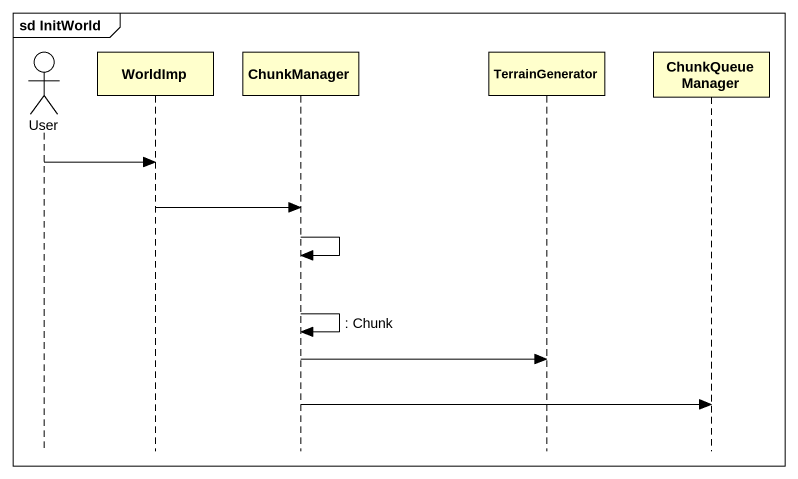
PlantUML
@startuml
mainframe sd InitWorld
hide footbox
actor User
participant WorldImp
participant ChunkManager
participant TerrainGenerator
participant ChunkQueueManager

User -> WorldImp
WorldImp -> ChunkManager
ChunkManager -> ChunkManager
ChunkManager -> ChunkManager : : Chunk
ChunkManager -> TerrainGenerator
ChunkManager -> ChunkQueueManager
@enduml
